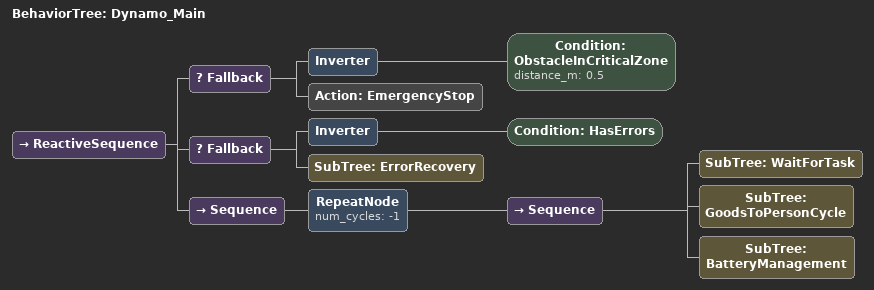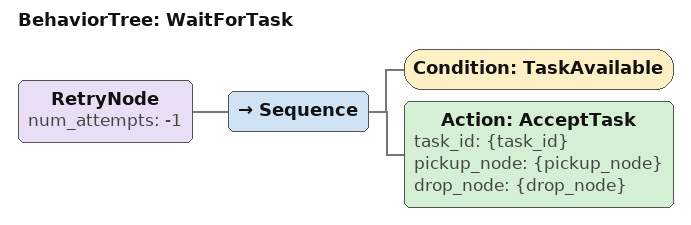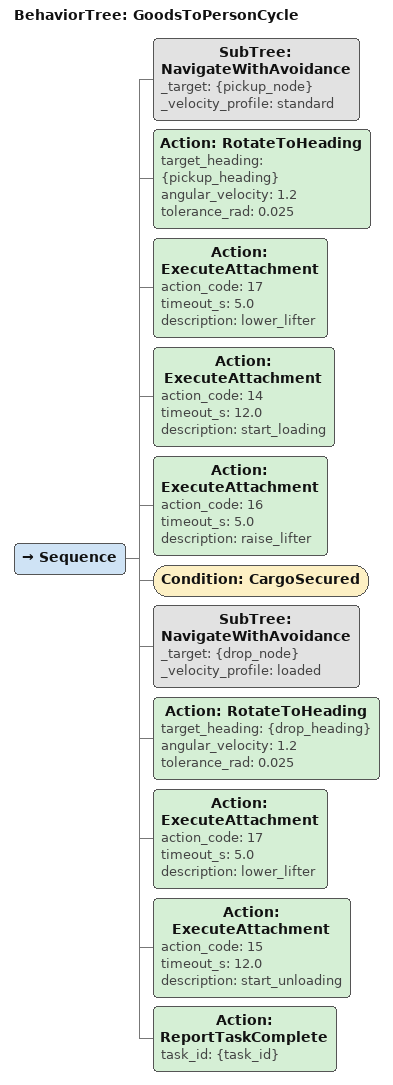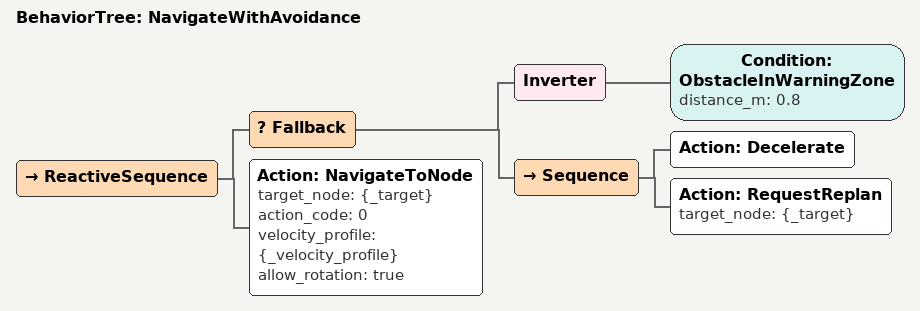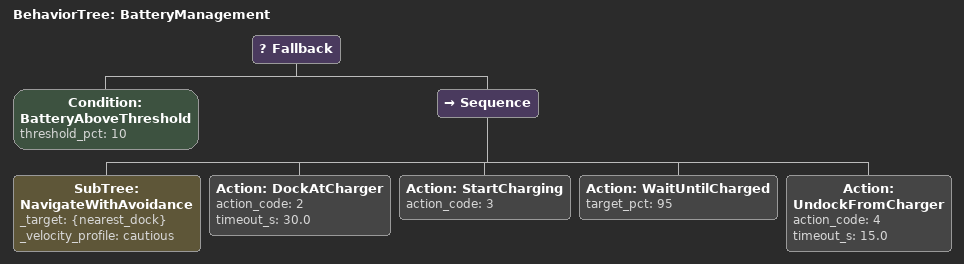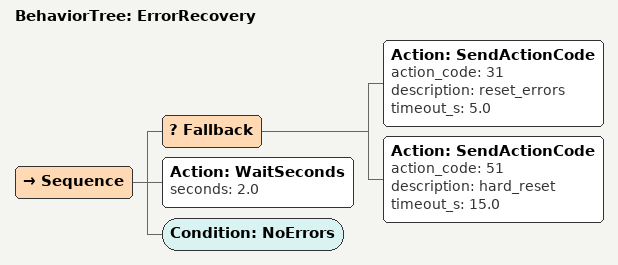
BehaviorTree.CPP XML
<?xml version="1.0" encoding="UTF-8"?>
<root BTCPP_format="4" main_tree_to_execute="Dynamo_Main">

  <!-- MAIN TREE: Reactive loop with obstacle monitoring + charging  -->
  <BehaviorTree ID="Dynamo_Main">
    <ReactiveSequence>
      <!-- Continuous safety monitor — 360° LiDAR obstacle check -->
      <Fallback>
        <Inverter>
          <Condition ID="ObstacleInCriticalZone" distance_m="0.5"/>
        </Inverter>
        <Action ID="EmergencyStop"/>
      </Fallback>

      <!-- Global error monitor -->
      <Fallback>
        <Inverter>
          <Condition ID="HasErrors"/>
        </Inverter>
        <SubTree ID="ErrorRecovery"/>
      </Fallback>

      <!-- Main work loop -->
      <Sequence>
        <RepeatNode num_cycles="-1">
          <Sequence>
            <!-- Phase 1: Wait for task assignment -->
            <SubTree ID="WaitForTask"/>

            <!-- Phase 2: Execute Goods-to-Person cycle -->
            <SubTree ID="GoodsToPersonCycle"/>

            <!-- Phase 3: Battery management (10% critical threshold) -->
            <SubTree ID="BatteryManagement"/>
          </Sequence>
        </RepeatNode>
      </Sequence>
    </ReactiveSequence>
  </BehaviorTree>

  <!-- SUBTREE: WaitForTask — polls for task availability           -->
  <BehaviorTree ID="WaitForTask">
    <RetryNode num_attempts="-1">
      <Sequence>
        <Condition ID="TaskAvailable"/>
        <Action ID="AcceptTask" task_id="{task_id}" pickup_node="{pickup_node}" drop_node="{drop_node}"/>
      </Sequence>
    </RetryNode>
  </BehaviorTree>

  <!-- SUBTREE: GoodsToPersonCycle — full pick-lift-move-drop cycle -->
  <!-- Dynamo navigates with reactive avoidance, lifts goods,       -->
  <!-- transports at reduced speed when loaded, drops at station.   -->
  <BehaviorTree ID="GoodsToPersonCycle">
    <Sequence>
      <!-- Navigate to pickup with reactive obstacle avoidance -->
      <SubTree ID="NavigateWithAvoidance"
               _target="{pickup_node}"
               _velocity_profile="standard"/>

      <!-- Precision dock at pickup station (10mm) -->
      <Action ID="RotateToHeading"
              target_heading="{pickup_heading}"
              angular_velocity="1.2"
              tolerance_rad="0.025"/>

      <!-- Lower lifter before loading -->
      <Action ID="ExecuteAttachment"
              action_code="17"
              timeout_s="5.0"
              description="lower_lifter"/>

      <!-- Load goods onto lifter (8 seconds) -->
      <Action ID="ExecuteAttachment"
              action_code="14"
              timeout_s="12.0"
              description="start_loading"/>

      <!-- Raise lifter with goods -->
      <Action ID="ExecuteAttachment"
              action_code="16"
              timeout_s="5.0"
              description="raise_lifter"/>

      <!-- Confirm cargo secured -->
      <Condition ID="CargoSecured"/>

      <!-- Navigate to drop — LOADED velocity profile (slower, 1500kg) -->
      <SubTree ID="NavigateWithAvoidance"
               _target="{drop_node}"
               _velocity_profile="loaded"/>

      <!-- Dock at drop station -->
      <Action ID="RotateToHeading"
              target_heading="{drop_heading}"
              angular_velocity="1.2"
              tolerance_rad="0.025"/>

      <!-- Lower lifter to place goods -->
      <Action ID="ExecuteAttachment"
              action_code="17"
              timeout_s="5.0"
              description="lower_lifter"/>

      <!-- Unload goods (8 seconds) -->
      <Action ID="ExecuteAttachment"
              action_code="15"
              timeout_s="12.0"
              description="start_unloading"/>

      <!-- Report task complete -->
      <Action ID="ReportTaskComplete" task_id="{task_id}"/>
    </Sequence>
  </BehaviorTree>

  <!-- SUBTREE: NavigateWithAvoidance — differential drive movement -->
  <!-- Reactive replanning when 360° LiDAR detects obstacles        -->
  <BehaviorTree ID="NavigateWithAvoidance">
    <ReactiveSequence>
      <!-- Monitor for obstacles in warning zone while moving -->
      <Fallback>
        <Inverter>
          <Condition ID="ObstacleInWarningZone" distance_m="0.8"/>
        </Inverter>
        <Sequence>
          <Action ID="Decelerate"/>
          <Action ID="RequestReplan" target_node="{_target}"/>
        </Sequence>
      </Fallback>

      <!-- Execute movement along planned path -->
      <Action ID="NavigateToNode"
              target_node="{_target}"
              action_code="0"
              velocity_profile="{_velocity_profile}"
              allow_rotation="true"/>
    </ReactiveSequence>
  </BehaviorTree>

  <!-- SUBTREE: BatteryManagement — charge if below 10% critical    -->
  <!-- Dynamo has 2.4 kWh battery, 1 hour charge time               -->
  <BehaviorTree ID="BatteryManagement">
    <Fallback>
      <Condition ID="BatteryAboveThreshold" threshold_pct="10"/>

      <Sequence>
        <SubTree ID="NavigateWithAvoidance"
                 _target="{nearest_dock}"
                 _velocity_profile="cautious"/>

        <Action ID="DockAtCharger"
                action_code="2"
                timeout_s="30.0"/>

        <Action ID="StartCharging"
                action_code="3"/>

        <Action ID="WaitUntilCharged"
                target_pct="95"/>

        <Action ID="UndockFromCharger"
                action_code="4"
                timeout_s="15.0"/>
      </Sequence>
    </Fallback>
  </BehaviorTree>

  <!-- SUBTREE: ErrorRecovery — reset errors and resume             -->
  <BehaviorTree ID="ErrorRecovery">
    <Sequence>
      <Fallback>
        <Action ID="SendActionCode"
                action_code="31"
                description="reset_errors"
                timeout_s="5.0"/>

        <Action ID="SendActionCode"
                action_code="51"
                description="hard_reset"
                timeout_s="15.0"/>
      </Fallback>

      <Action ID="WaitSeconds" seconds="2.0"/>
      <Condition ID="NoErrors"/>
    </Sequence>
  </BehaviorTree>

</root>
